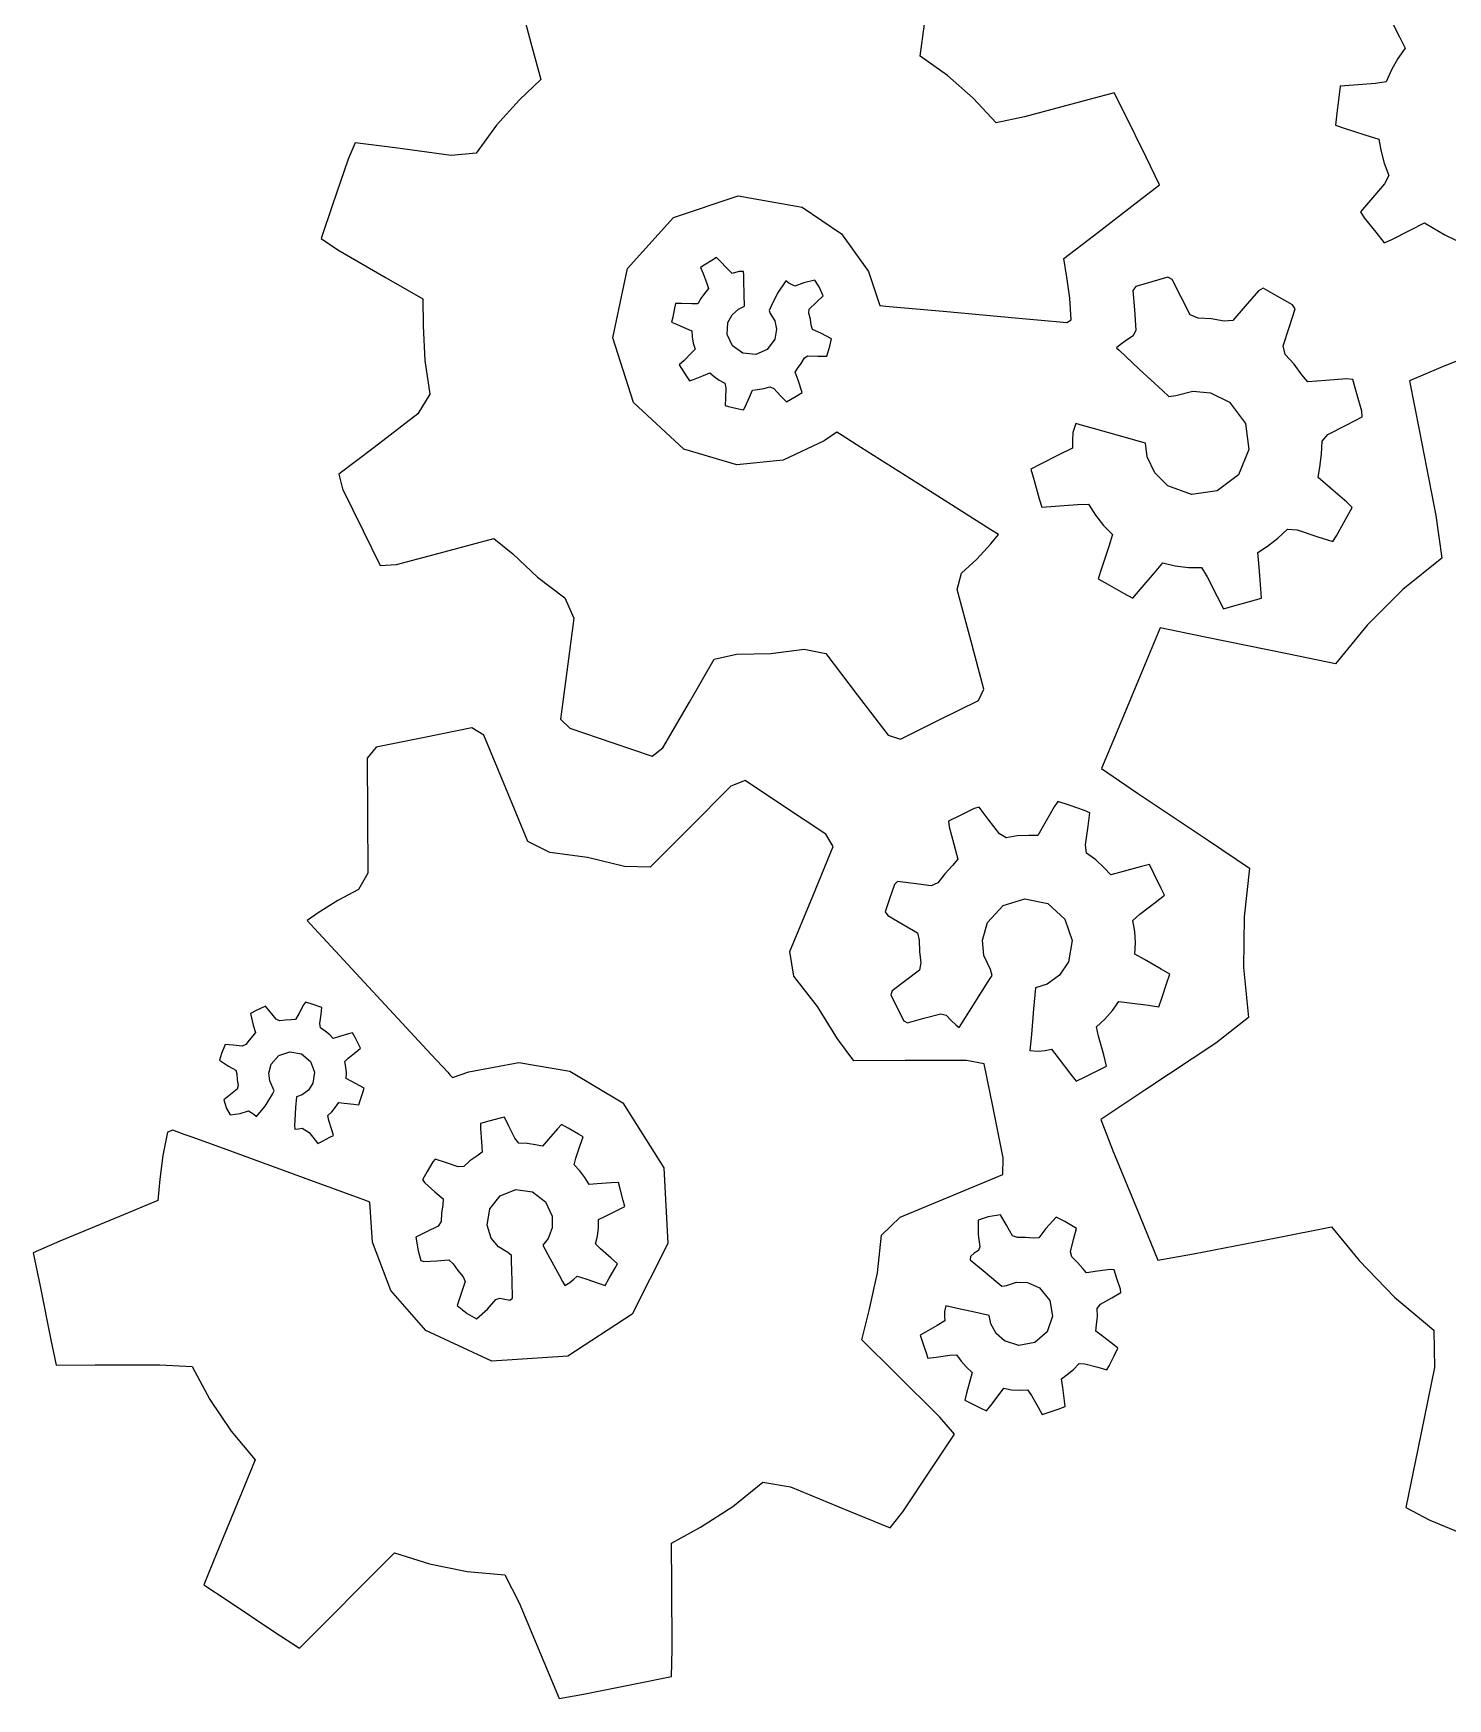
# Model space of a CAD drawing. Header units: metres. Extents: x -544 to 104, y 0 to 186.
# Drawn here: x -378.66 to -367.56, y 80.56 to 93.64 of the extents above; entities that cross this region are included whole.
import ezdxf

# ---------------------------------------------------------------- set-up
doc = ezdxf.new("R2010")
doc.units = ezdxf.units.M

msp = doc.modelspace()

# ---------------------------------------------------------------- linework, layer by layer
at = {"layer": 'COMPONENT1'}
for p, q in [((-374.872, 93.991), (-374.757, 93.56)), ((-368.02, 93.762), (-367.942, 93.608)), ((-371.702, 93.455), (-371.669, 93.706)), ((-367.942, 93.608), (-367.896, 93.519)), ((-374.757, 93.56), (-374.679, 93.272)), ((-367.896, 93.519), (-367.953, 93.438)), ((-371.487, 93.303), (-371.702, 93.455)), ((-368.004, 93.349), (-368.045, 93.255)), ((-367.953, 93.438), (-368.004, 93.349)), ((-374.679, 93.272), (-374.846, 93.113)), ((-371.287, 93.127), (-371.487, 93.303)), ((-368.406, 93.22), (-368.415, 93.155)), ((-368.299, 93.229), (-368.406, 93.22)), ((-368.128, 93.242), (-368.299, 93.229)), ((-368.045, 93.255), (-368.128, 93.242)), ((-374.846, 93.113), (-375.028, 92.914)), ((-371.107, 92.933), (-371.287, 93.127)), ((-370.445, 93.098), (-370.883, 92.98)), ((-370.181, 93.169), (-370.445, 93.098)), ((-370.1, 93.007), (-370.181, 93.169)), ((-368.415, 93.155), (-368.432, 93.009)), ((-370.883, 92.98), (-371.107, 92.933)), ((-369.93, 92.663), (-370.1, 93.007)), ((-368.432, 93.009), (-368.443, 92.915)), ((-375.028, 92.914), (-375.188, 92.694)), ((-368.443, 92.915), (-368.374, 92.891)), ((-368.374, 92.891), (-368.212, 92.839)), ((-368.212, 92.839), (-368.103, 92.803)), ((-376.136, 92.776), (-376.193, 92.646)), ((-375.823, 92.735), (-376.136, 92.776)), ((-375.384, 92.676), (-375.823, 92.735)), ((-375.188, 92.694), (-375.384, 92.676)), ((-368.103, 92.803), (-368.087, 92.717)), ((-368.087, 92.717), (-368.061, 92.617)), ((-376.193, 92.646), (-376.314, 92.288)), ((-369.824, 92.447), (-369.93, 92.663)), ((-368.061, 92.617), (-368.024, 92.52)), ((-369.984, 92.322), (-369.824, 92.447)), ((-368.059, 92.453), (-368.169, 92.325)), ((-368.024, 92.52), (-368.059, 92.453)), ((-376.314, 92.288), (-376.403, 92.025)), ((-373.638, 92.19), (-373.132, 92.36)), ((-373.132, 92.36), (-372.629, 92.27)), ((-370.343, 92.046), (-369.984, 92.322)), ((-368.169, 92.325), (-368.247, 92.233)), ((-374, 91.789), (-373.638, 92.19)), ((-372.629, 92.27), (-372.32, 92.061)), ((-368.247, 92.233), (-368.217, 92.188)), ((-368.217, 92.188), (-368.127, 92.075)), ((-376.403, 92.025), (-376.274, 91.936)), ((-372.32, 92.061), (-372.108, 91.766)), ((-370.576, 91.868), (-370.343, 92.046)), ((-368.127, 92.075), (-368.062, 91.991)), ((-368.006, 92.014), (-367.857, 92.091)), ((-367.857, 92.091), (-367.744, 92.148)), ((-367.744, 92.148), (-367.674, 92.105)), ((-367.674, 92.105), (-367.586, 92.053)), ((-367.586, 92.053), (-367.493, 92.01)), ((-376.274, 91.936), (-375.894, 91.717)), ((-368.062, 91.991), (-368.006, 92.014)), ((-374.116, 91.245), (-374, 91.789)), ((-373.398, 91.814), (-373.426, 91.796)), ((-373.426, 91.796), (-373.407, 91.749)), ((-373.338, 91.852), (-373.398, 91.814)), ((-373.301, 91.876), (-373.338, 91.852)), ((-373.274, 91.849), (-373.301, 91.876)), ((-373.217, 91.789), (-373.274, 91.849)), ((-373.179, 91.75), (-373.217, 91.789)), ((-373.123, 91.765), (-373.153, 91.757)), ((-373.088, 91.765), (-373.123, 91.765)), ((-373.087, 91.738), (-373.088, 91.765)), ((-372.108, 91.766), (-372.019, 91.498)), ((-370.551, 91.722), (-370.576, 91.868)), ((-375.894, 91.717), (-375.606, 91.551)), ((-373.407, 91.749), (-373.377, 91.671)), ((-373.377, 91.671), (-373.363, 91.631)), ((-373.153, 91.757), (-373.179, 91.75)), ((-373.086, 91.695), (-373.087, 91.738)), ((-373.084, 91.585), (-373.086, 91.695)), ((-372.757, 91.691), (-372.823, 91.595)), ((-372.733, 91.673), (-372.757, 91.691)), ((-372.686, 91.65), (-372.733, 91.673)), ((-372.615, 91.677), (-372.686, 91.65)), ((-372.53, 91.698), (-372.615, 91.677)), ((-372.496, 91.645), (-372.53, 91.698)), ((-372.465, 91.574), (-372.496, 91.645)), ((-370.529, 91.556), (-370.551, 91.722)), ((-370.011, 91.648), (-370.033, 91.617)), ((-369.884, 91.684), (-370.011, 91.648)), ((-369.758, 91.72), (-369.884, 91.684)), ((-369.724, 91.702), (-369.758, 91.72)), ((-369.654, 91.564), (-369.724, 91.702)), ((-369.01, 91.634), (-369.047, 91.615)), ((-368.901, 91.572), (-369.01, 91.634)), ((-375.606, 91.551), (-375.602, 91.338)), ((-373.622, 91.515), (-373.63, 91.478)), ((-373.577, 91.514), (-373.622, 91.515)), ((-373.494, 91.512), (-373.577, 91.514)), ((-373.447, 91.511), (-373.494, 91.512)), ((-373.424, 91.554), (-373.447, 91.511)), ((-373.395, 91.594), (-373.424, 91.554)), ((-373.363, 91.631), (-373.395, 91.594)), ((-373.082, 91.493), (-373.084, 91.585)), ((-372.823, 91.595), (-372.875, 91.488)), ((-372.573, 91.471), (-372.519, 91.523)), ((-372.519, 91.523), (-372.465, 91.574)), ((-370.517, 91.387), (-370.529, 91.556)), ((-370.033, 91.617), (-370.021, 91.465)), ((-369.583, 91.425), (-369.654, 91.564)), ((-369.047, 91.615), (-369.151, 91.494)), ((-368.781, 91.505), (-368.901, 91.572)), ((-368.759, 91.473), (-368.781, 91.505)), ((-373.645, 91.408), (-373.654, 91.369)), ((-373.63, 91.478), (-373.645, 91.408)), ((-373.211, 91.366), (-373.179, 91.426)), ((-373.179, 91.426), (-373.129, 91.471)), ((-373.129, 91.471), (-373.082, 91.493)), ((-372.875, 91.488), (-372.889, 91.46)), ((-372.889, 91.46), (-372.879, 91.435)), ((-372.879, 91.435), (-372.844, 91.378)), ((-372.844, 91.378), (-372.83, 91.313)), ((-372.576, 91.439), (-372.573, 91.471)), ((-372.564, 91.392), (-372.576, 91.439)), ((-372.558, 91.343), (-372.564, 91.392)), ((-372.019, 91.498), (-371.972, 91.494)), ((-371.972, 91.494), (-371.946, 91.491)), ((-371.946, 91.491), (-371.523, 91.453)), ((-371.523, 91.453), (-370.928, 91.399)), ((-370.928, 91.399), (-370.695, 91.378)), ((-370.695, 91.378), (-370.636, 91.373)), ((-370.636, 91.373), (-370.551, 91.365)), ((-370.551, 91.365), (-370.517, 91.387)), ((-370.021, 91.465), (-370.009, 91.306)), ((-369.521, 91.399), (-369.583, 91.425)), ((-369.419, 91.394), (-369.521, 91.399)), ((-369.318, 91.377), (-369.419, 91.394)), ((-369.248, 91.38), (-369.318, 91.377)), ((-369.151, 91.494), (-369.248, 91.38)), ((-368.803, 91.335), (-368.759, 91.473)), ((-375.602, 91.338), (-375.591, 91.068)), ((-373.952, 90.737), (-374.116, 91.245)), ((-373.654, 91.369), (-373.615, 91.352)), ((-373.615, 91.352), (-373.538, 91.319)), ((-373.538, 91.319), (-373.494, 91.3)), ((-373.494, 91.3), (-373.491, 91.252)), ((-373.491, 91.252), (-373.483, 91.203)), ((-373.217, 91.272), (-373.211, 91.366)), ((-373.176, 91.182), (-373.217, 91.272)), ((-372.83, 91.313), (-372.844, 91.234)), ((-372.547, 91.311), (-372.558, 91.343)), ((-372.481, 91.282), (-372.547, 91.311)), ((-372.398, 91.237), (-372.481, 91.282)), ((-370.031, 91.26), (-370.083, 91.227)), ((-370.009, 91.306), (-370.031, 91.26)), ((-368.854, 91.181), (-368.803, 91.335)), ((-373.496, 91.126), (-373.556, 91.068)), ((-373.469, 91.156), (-373.496, 91.126)), ((-373.483, 91.203), (-373.469, 91.156)), ((-373.095, 91.124), (-373.176, 91.182)), ((-372.993, 91.114), (-373.095, 91.124)), ((-372.903, 91.154), (-372.993, 91.114)), ((-372.844, 91.234), (-372.903, 91.154)), ((-372.436, 91.1), (-372.411, 91.179)), ((-372.411, 91.179), (-372.398, 91.237)), ((-370.134, 91.189), (-370.162, 91.166)), ((-370.162, 91.166), (-370.141, 91.147)), ((-370.141, 91.147), (-369.983, 91)), ((-370.083, 91.227), (-370.134, 91.189)), ((-368.838, 91.115), (-368.854, 91.181)), ((-368.768, 91.039), (-368.838, 91.115)), ((-367.089, 91.227), (-367.616, 91.011)), ((-375.591, 91.068), (-375.552, 90.803)), ((-373.556, 91.068), (-373.593, 91.032)), ((-373.593, 91.032), (-373.577, 91.005)), ((-373.577, 91.005), (-373.539, 90.946)), ((-372.685, 90.975), (-372.666, 91.005)), ((-372.666, 91.005), (-372.637, 91.044)), ((-372.637, 91.044), (-372.611, 91.087)), ((-372.611, 91.087), (-372.583, 91.103)), ((-372.583, 91.103), (-372.506, 91.101)), ((-372.506, 91.101), (-372.436, 91.1)), ((-369.983, 91), (-369.801, 90.831)), ((-368.707, 90.955), (-368.768, 91.039)), ((-367.616, 91.011), (-367.863, 90.907)), ((-373.539, 90.946), (-373.514, 90.907)), ((-373.514, 90.907), (-373.481, 90.919)), ((-373.481, 90.919), (-373.404, 90.949)), ((-373.404, 90.949), (-373.353, 90.969)), ((-373.353, 90.969), (-373.32, 90.942)), ((-373.32, 90.942), (-373.28, 90.913)), ((-373.28, 90.913), (-373.237, 90.888)), ((-373.237, 90.888), (-373.229, 90.852)), ((-373.229, 90.852), (-373.231, 90.771)), ((-372.98, 90.84), (-372.93, 90.847)), ((-372.93, 90.847), (-372.883, 90.86)), ((-372.883, 90.86), (-372.852, 90.846)), ((-372.661, 90.913), (-372.685, 90.975)), ((-372.628, 90.816), (-372.661, 90.913)), ((-368.659, 90.9), (-368.707, 90.955)), ((-368.52, 90.911), (-368.659, 90.9)), ((-368.356, 90.924), (-368.52, 90.911)), ((-368.307, 90.918), (-368.356, 90.924)), ((-368.275, 90.805), (-368.307, 90.918)), ((-367.863, 90.907), (-367.785, 90.51)), ((-375.552, 90.803), (-375.645, 90.648)), ((-373.557, 90.37), (-373.952, 90.737)), ((-373.231, 90.771), (-373.232, 90.713)), ((-373.076, 90.704), (-373.043, 90.779)), ((-373.043, 90.779), (-373.019, 90.835)), ((-373.019, 90.835), (-372.98, 90.84)), ((-372.852, 90.846), (-372.797, 90.788)), ((-372.797, 90.788), (-372.753, 90.742)), ((-372.753, 90.742), (-372.675, 90.786)), ((-372.675, 90.786), (-372.628, 90.816)), ((-369.801, 90.831), (-369.752, 90.785)), ((-369.752, 90.785), (-369.696, 90.791)), ((-369.696, 90.791), (-369.562, 90.826)), ((-369.562, 90.826), (-369.423, 90.814)), ((-369.423, 90.814), (-369.274, 90.739)), ((-369.274, 90.739), (-369.149, 90.572)), ((-368.237, 90.669), (-368.275, 90.805)), ((-375.645, 90.648), (-375.989, 90.384)), ((-373.232, 90.713), (-373.207, 90.705)), ((-373.207, 90.705), (-373.139, 90.69)), ((-373.139, 90.69), (-373.089, 90.679)), ((-373.089, 90.679), (-373.076, 90.704)), ((-368.353, 90.563), (-368.234, 90.624)), ((-368.234, 90.624), (-368.237, 90.669)), ((-372.356, 90.504), (-372.455, 90.436)), ((-372.314, 90.478), (-372.356, 90.504)), ((-372.168, 90.385), (-372.314, 90.478)), ((-370.504, 90.502), (-370.507, 90.438)), ((-370.482, 90.573), (-370.504, 90.502)), ((-370.428, 90.558), (-370.482, 90.573)), ((-370.341, 90.533), (-370.428, 90.558)), ((-370.12, 90.471), (-370.341, 90.533)), ((-369.962, 90.427), (-370.12, 90.471)), ((-369.149, 90.572), (-369.123, 90.368)), ((-368.548, 90.435), (-368.502, 90.487)), ((-368.502, 90.487), (-368.353, 90.563)), ((-367.785, 90.51), (-367.656, 89.85)), ((-375.989, 90.384), (-376.265, 90.174)), ((-373.141, 90.249), (-373.557, 90.37)), ((-372.455, 90.436), (-372.779, 90.284)), ((-371.622, 90.039), (-372.168, 90.385)), ((-370.608, 90.329), (-370.764, 90.25)), ((-370.508, 90.38), (-370.608, 90.329)), ((-370.507, 90.438), (-370.508, 90.38)), ((-369.935, 90.419), (-369.962, 90.427)), ((-369.92, 90.312), (-369.935, 90.419)), ((-369.123, 90.368), (-369.205, 90.17)), ((-368.567, 90.229), (-368.552, 90.332)), ((-368.552, 90.332), (-368.548, 90.435)), ((-372.779, 90.284), (-373.141, 90.249)), ((-370.764, 90.25), (-370.833, 90.214)), ((-370.833, 90.214), (-370.808, 90.125)), ((-369.861, 90.185), (-369.92, 90.312)), ((-368.58, 90.148), (-368.567, 90.229)), ((-376.265, 90.174), (-376.237, 90.059)), ((-370.808, 90.125), (-370.768, 89.982)), ((-369.758, 90.084), (-369.861, 90.185)), ((-369.574, 90.015), (-369.758, 90.084)), ((-369.205, 90.17), (-369.371, 90.044)), ((-368.483, 90.065), (-368.58, 90.148)), ((-368.354, 89.955), (-368.483, 90.065)), ((-376.237, 90.059), (-376.074, 89.729)), ((-371.149, 89.739), (-371.622, 90.039)), ((-370.768, 89.982), (-370.748, 89.915)), ((-370.644, 89.924), (-370.469, 89.937)), ((-370.469, 89.937), (-370.381, 89.94)), ((-370.381, 89.94), (-370.327, 89.854)), ((-369.371, 90.044), (-369.574, 90.015)), ((-368.311, 89.913), (-368.354, 89.955)), ((-370.748, 89.915), (-370.644, 89.924)), ((-370.327, 89.854), (-370.263, 89.773)), ((-368.435, 89.692), (-368.364, 89.819)), ((-368.364, 89.819), (-368.311, 89.913)), ((-367.656, 89.85), (-367.608, 89.515)), ((-376.074, 89.729), (-375.94, 89.457)), ((-371.087, 89.7), (-371.149, 89.739)), ((-371.147, 89.628), (-371.087, 89.7)), ((-370.263, 89.773), (-370.192, 89.7)), ((-370.192, 89.7), (-370.222, 89.608)), ((-368.977, 89.61), (-368.895, 89.672)), ((-368.895, 89.672), (-368.819, 89.744)), ((-368.819, 89.744), (-368.743, 89.737)), ((-368.743, 89.737), (-368.581, 89.684)), ((-368.581, 89.684), (-368.465, 89.647)), ((-368.465, 89.647), (-368.435, 89.692)), ((-375.812, 89.465), (-375.398, 89.576)), ((-375.398, 89.576), (-375.049, 89.67)), ((-375.049, 89.67), (-374.9, 89.55)), ((-374.9, 89.55), (-374.706, 89.366)), ((-371.259, 89.508), (-371.147, 89.628)), ((-370.222, 89.608), (-370.277, 89.442)), ((-369.052, 89.561), (-368.977, 89.61)), ((-369.043, 89.446), (-369.052, 89.561)), ((-375.94, 89.457), (-375.812, 89.465)), ((-371.378, 89.397), (-371.259, 89.508)), ((-370.277, 89.442), (-370.306, 89.353)), ((-369.863, 89.401), (-369.798, 89.478)), ((-369.798, 89.478), (-369.701, 89.456)), ((-369.701, 89.456), (-369.598, 89.443)), ((-369.598, 89.443), (-369.495, 89.441)), ((-369.495, 89.441), (-369.451, 89.369)), ((-369.029, 89.275), (-369.043, 89.446)), ((-367.608, 89.515), (-367.914, 89.269)), ((-374.706, 89.366), (-374.491, 89.203)), ((-371.412, 89.269), (-371.378, 89.397)), ((-370.306, 89.353), (-370.236, 89.314)), ((-370.236, 89.314), (-370.106, 89.241)), ((-369.976, 89.269), (-369.863, 89.401)), ((-369.451, 89.369), (-369.372, 89.214)), ((-374.491, 89.203), (-374.42, 89.044)), ((-371.305, 88.871), (-371.412, 89.269)), ((-370.106, 89.241), (-370.034, 89.201)), ((-370.034, 89.201), (-369.976, 89.269)), ((-369.372, 89.214), (-369.323, 89.118)), ((-369.259, 89.135), (-369.117, 89.175)), ((-369.117, 89.175), (-369.025, 89.201)), ((-369.025, 89.201), (-369.029, 89.275)), ((-367.914, 89.269), (-368.195, 88.99)), ((-374.42, 89.044), (-374.475, 88.625)), ((-369.323, 89.118), (-369.259, 89.135)), ((-369.818, 88.968), (-369.936, 88.686)), ((-369.466, 88.896), (-369.818, 88.968)), ((-368.808, 88.762), (-369.466, 88.896)), ((-368.195, 88.99), (-368.442, 88.687)), ((-373.319, 88.722), (-373.143, 88.762)), ((-373.143, 88.762), (-372.875, 88.768)), ((-372.875, 88.768), (-372.612, 88.801)), ((-372.612, 88.801), (-372.443, 88.766)), ((-372.443, 88.766), (-372.197, 88.443)), ((-371.202, 88.488), (-371.305, 88.871)), ((-368.442, 88.687), (-368.808, 88.762)), ((-374.475, 88.625), (-374.525, 88.253)), ((-373.514, 88.385), (-373.319, 88.722)), ((-369.936, 88.686), (-370.157, 88.158)), ((-373.721, 88.026), (-373.514, 88.385)), ((-372.197, 88.443), (-371.953, 88.125)), ((-371.553, 88.246), (-371.244, 88.398)), ((-371.244, 88.398), (-371.202, 88.488)), ((-374.525, 88.253), (-374.452, 88.181)), ((-371.858, 88.096), (-371.553, 88.246)), ((-375.594, 88.108), (-375.971, 88.032)), ((-375.222, 88.183), (-375.594, 88.108)), ((-375.127, 88.125), (-375.222, 88.183)), ((-374.955, 87.711), (-375.127, 88.125)), ((-374.452, 88.181), (-374.115, 88.067)), ((-371.953, 88.125), (-371.858, 88.096)), ((-370.157, 88.158), (-370.28, 87.864)), ((-375.971, 88.032), (-376.042, 87.947)), ((-374.115, 88.067), (-373.807, 87.962)), ((-373.807, 87.962), (-373.721, 88.026)), ((-376.042, 87.947), (-376.04, 87.504)), ((-370.28, 87.864), (-369.996, 87.672)), ((-374.781, 87.292), (-374.955, 87.711)), ((-373.189, 87.727), (-373.515, 87.397)), ((-373.077, 87.771), (-373.189, 87.727)), ((-372.774, 87.57), (-373.077, 87.771)), ((-370.622, 87.606), (-370.651, 87.563)), ((-370.534, 87.576), (-370.622, 87.606)), ((-369.996, 87.672), (-369.44, 87.299)), ((-376.04, 87.504), (-376.038, 87.044)), ((-372.443, 87.35), (-372.774, 87.57)), ((-371.388, 87.496), (-371.479, 87.451)), ((-371.479, 87.451), (-371.476, 87.408)), ((-371.278, 87.55), (-371.388, 87.496)), ((-371.24, 87.56), (-371.278, 87.55)), ((-371.169, 87.468), (-371.24, 87.56)), ((-371.081, 87.353), (-371.169, 87.468)), ((-370.651, 87.563), (-370.724, 87.436)), ((-370.414, 87.536), (-370.534, 87.576)), ((-370.371, 87.517), (-370.414, 87.536)), ((-370.385, 87.413), (-370.371, 87.517)), ((-373.515, 87.397), (-373.822, 87.089)), ((-372.385, 87.252), (-372.443, 87.35)), ((-371.476, 87.408), (-371.439, 87.27)), ((-371.029, 87.321), (-371.081, 87.353)), ((-370.941, 87.335), (-371.029, 87.321)), ((-370.851, 87.338), (-370.941, 87.335)), ((-370.78, 87.34), (-370.851, 87.338)), ((-370.724, 87.436), (-370.78, 87.34)), ((-370.404, 87.266), (-370.385, 87.413)), ((-374.608, 87.206), (-374.781, 87.292)), ((-374.314, 87.167), (-374.608, 87.206)), ((-372.545, 86.863), (-372.385, 87.252)), ((-371.439, 87.27), (-371.408, 87.153)), ((-370.398, 87.201), (-370.404, 87.266)), ((-370.325, 87.147), (-370.398, 87.201)), ((-369.44, 87.299), (-369.117, 87.082)), ((-374.024, 87.096), (-374.314, 87.167)), ((-373.822, 87.089), (-374.024, 87.096)), ((-371.448, 87.104), (-371.509, 87.039)), ((-371.408, 87.153), (-371.448, 87.104)), ((-370.258, 87.086), (-370.325, 87.147)), ((-370.205, 87.031), (-370.258, 87.086)), ((-370.109, 87.057), (-370.205, 87.031)), ((-369.965, 87.095), (-370.109, 87.057)), ((-369.903, 87.111), (-369.965, 87.095)), ((-369.866, 87.036), (-369.903, 87.111)), ((-369.117, 87.082), (-369.16, 86.701)), ((-376.038, 87.044), (-376.112, 86.915)), ((-371.904, 86.954), (-371.943, 86.842)), ((-371.88, 86.978), (-371.904, 86.954)), ((-371.756, 86.962), (-371.88, 86.978)), ((-371.616, 86.943), (-371.756, 86.962)), ((-371.563, 86.967), (-371.616, 86.943)), ((-371.509, 87.039), (-371.563, 86.967)), ((-369.81, 86.922), (-369.866, 87.036)), ((-376.272, 86.829), (-376.427, 86.732)), ((-376.112, 86.915), (-376.272, 86.829)), ((-372.725, 86.427), (-372.545, 86.863)), ((-371.943, 86.842), (-371.977, 86.739)), ((-371.051, 86.788), (-370.882, 86.842)), ((-370.882, 86.842), (-370.7, 86.804)), ((-370.7, 86.804), (-370.566, 86.683)), ((-369.978, 86.721), (-369.859, 86.813)), ((-369.859, 86.813), (-369.785, 86.87)), ((-369.785, 86.87), (-369.81, 86.922)), ((-376.427, 86.732), (-376.513, 86.671)), ((-376.513, 86.671), (-376.457, 86.61)), ((-371.977, 86.739), (-371.956, 86.71)), ((-371.956, 86.71), (-371.836, 86.641)), ((-371.173, 86.655), (-371.051, 86.788)), ((-370.566, 86.683), (-370.509, 86.514)), ((-370.033, 86.672), (-369.978, 86.721)), ((-370.018, 86.584), (-370.033, 86.672)), ((-369.16, 86.701), (-369.165, 86.303)), ((-376.457, 86.61), (-376.032, 86.151)), ((-371.836, 86.641), (-371.723, 86.576)), ((-371.723, 86.576), (-371.71, 86.517)), ((-371.214, 86.517), (-371.173, 86.655)), ((-370.013, 86.495), (-370.018, 86.584)), ((-372.693, 86.234), (-372.725, 86.427)), ((-371.71, 86.517), (-371.708, 86.428)), ((-371.708, 86.428), (-371.697, 86.34)), ((-371.202, 86.396), (-371.214, 86.517)), ((-370.509, 86.514), (-370.539, 86.346)), ((-370.017, 86.408), (-370.013, 86.495)), ((-369.941, 86.365), (-370.017, 86.408)), ((-371.709, 86.283), (-371.816, 86.201)), ((-371.697, 86.34), (-371.709, 86.283)), ((-371.151, 86.288), (-371.202, 86.396)), ((-371.137, 86.241), (-371.151, 86.288)), ((-370.539, 86.346), (-370.609, 86.243)), ((-369.81, 86.289), (-369.941, 86.365)), ((-369.743, 86.251), (-369.81, 86.289)), ((-369.165, 86.303), (-369.127, 85.909)), ((-376.032, 86.151), (-375.541, 85.621)), ((-372.508, 85.996), (-372.693, 86.234)), ((-371.816, 86.201), (-371.923, 86.119)), ((-371.284, 86.01), (-371.168, 86.192)), ((-371.168, 86.192), (-371.137, 86.241)), ((-370.797, 86.142), (-370.812, 85.977)), ((-370.707, 86.172), (-370.797, 86.142)), ((-370.609, 86.243), (-370.707, 86.172)), ((-369.807, 86.061), (-369.766, 86.183)), ((-369.766, 86.183), (-369.743, 86.251)), ((-376.527, 86.031), (-376.542, 86.009)), ((-376.483, 86.017), (-376.527, 86.031)), ((-376.399, 85.989), (-376.483, 86.017)), ((-371.923, 86.119), (-371.932, 86.088)), ((-371.932, 86.088), (-371.882, 85.986)), ((-370.194, 85.965), (-370.143, 86.037)), ((-370.143, 86.037), (-370.06, 86.026)), ((-370.06, 86.026), (-369.91, 86.006)), ((-369.83, 85.995), (-369.807, 86.061)), ((-376.914, 85.966), (-376.959, 85.942)), ((-376.959, 85.942), (-376.937, 85.851)), ((-376.84, 86), (-376.914, 85.966)), ((-376.803, 85.955), (-376.84, 86)), ((-376.757, 85.898), (-376.803, 85.955)), ((-376.73, 85.883), (-376.757, 85.898)), ((-376.686, 85.89), (-376.73, 85.883)), ((-376.64, 85.893), (-376.686, 85.89)), ((-376.604, 85.895), (-376.64, 85.893)), ((-376.577, 85.944), (-376.604, 85.895)), ((-376.542, 86.009), (-376.577, 85.944)), ((-376.413, 85.862), (-376.405, 85.936)), ((-376.405, 85.936), (-376.399, 85.989)), ((-372.351, 85.743), (-372.508, 85.996)), ((-371.882, 85.986), (-371.831, 85.883)), ((-371.831, 85.883), (-371.801, 85.869)), ((-371.801, 85.869), (-371.674, 85.904)), ((-371.674, 85.904), (-371.541, 85.939)), ((-371.541, 85.939), (-371.498, 85.928)), ((-371.498, 85.928), (-371.461, 85.888)), ((-371.461, 85.888), (-371.421, 85.851)), ((-371.397, 85.831), (-371.284, 86.01)), ((-370.812, 85.977), (-370.83, 85.778)), ((-370.318, 85.838), (-370.253, 85.898)), ((-370.253, 85.898), (-370.194, 85.965)), ((-369.91, 86.006), (-369.83, 85.995)), ((-369.127, 85.909), (-369.383, 85.708)), ((-376.939, 85.767), (-376.969, 85.733)), ((-376.92, 85.793), (-376.939, 85.767)), ((-376.937, 85.851), (-376.92, 85.793)), ((-376.409, 85.829), (-376.413, 85.862)), ((-376.372, 85.803), (-376.409, 85.829)), ((-376.337, 85.773), (-376.372, 85.803)), ((-376.31, 85.745), (-376.337, 85.773)), ((-376.261, 85.76), (-376.31, 85.745)), ((-376.189, 85.781), (-376.261, 85.76)), ((-376.157, 85.79), (-376.189, 85.781)), ((-376.138, 85.752), (-376.157, 85.79)), ((-376.108, 85.695), (-376.138, 85.752)), ((-371.421, 85.851), (-371.397, 85.831)), ((-370.83, 85.778), (-370.837, 85.7)), ((-370.302, 85.764), (-370.318, 85.838)), ((-370.262, 85.617), (-370.302, 85.764)), ((-377.187, 85.628), (-377.203, 85.576)), ((-377.157, 85.698), (-377.187, 85.628)), ((-377.094, 85.692), (-377.157, 85.698)), ((-377.023, 85.684), (-377.094, 85.692)), ((-376.996, 85.697), (-377.023, 85.684)), ((-376.969, 85.733), (-376.996, 85.697)), ((-376.735, 85.612), (-376.65, 85.642)), ((-376.65, 85.642), (-376.557, 85.624)), ((-376.557, 85.624), (-376.488, 85.565)), ((-376.191, 85.591), (-376.132, 85.639)), ((-376.132, 85.639), (-376.095, 85.669)), ((-376.095, 85.669), (-376.108, 85.695)), ((-375.541, 85.621), (-375.41, 85.48)), ((-372.224, 85.571), (-372.351, 85.743)), ((-370.837, 85.7), (-370.841, 85.652)), ((-370.841, 85.652), (-370.777, 85.645)), ((-370.777, 85.645), (-370.722, 85.652)), ((-370.722, 85.652), (-370.673, 85.661)), ((-370.673, 85.661), (-370.613, 85.583)), ((-369.383, 85.708), (-369.939, 85.34)), ((-377.203, 85.576), (-377.131, 85.528)), ((-377.131, 85.528), (-377.073, 85.496)), ((-377.073, 85.496), (-377.065, 85.467)), ((-376.814, 85.473), (-376.795, 85.543)), ((-376.795, 85.543), (-376.735, 85.612)), ((-376.488, 85.565), (-376.457, 85.48)), ((-376.218, 85.566), (-376.191, 85.591)), ((-376.209, 85.521), (-376.218, 85.566)), ((-376.206, 85.476), (-376.209, 85.521)), ((-375.246, 85.484), (-374.852, 85.556)), ((-374.852, 85.556), (-374.451, 85.49)), ((-374.451, 85.49), (-374.037, 85.241)), ((-371.82, 85.573), (-372.224, 85.571)), ((-371.34, 85.574), (-371.82, 85.573)), ((-371.2, 85.546), (-371.34, 85.574)), ((-371.133, 85.214), (-371.2, 85.546)), ((-370.613, 85.583), (-370.521, 85.463)), ((-370.408, 85.445), (-370.293, 85.502)), ((-370.293, 85.502), (-370.239, 85.529)), ((-370.239, 85.529), (-370.262, 85.617)), ((-377.065, 85.467), (-377.063, 85.422)), ((-377.063, 85.422), (-377.056, 85.377)), ((-377.056, 85.377), (-377.062, 85.349)), ((-376.807, 85.412), (-376.814, 85.473)), ((-376.772, 85.334), (-376.807, 85.412)), ((-376.47, 85.395), (-376.504, 85.341)), ((-376.457, 85.48), (-376.47, 85.395)), ((-376.207, 85.432), (-376.206, 85.476)), ((-376.168, 85.411), (-376.207, 85.432)), ((-376.101, 85.375), (-376.168, 85.411)), ((-376.066, 85.356), (-376.101, 85.375)), ((-375.41, 85.48), (-375.393, 85.461)), ((-375.393, 85.461), (-375.372, 85.439)), ((-375.372, 85.439), (-375.246, 85.484)), ((-370.521, 85.463), (-370.479, 85.41)), ((-370.479, 85.41), (-370.408, 85.445)), ((-377.115, 85.306), (-377.168, 85.263)), ((-377.168, 85.263), (-377.146, 85.196)), ((-377.062, 85.349), (-377.115, 85.306)), ((-376.843, 85.215), (-376.787, 85.309)), ((-376.787, 85.309), (-376.772, 85.334)), ((-376.598, 85.288), (-376.604, 85.204)), ((-376.553, 85.304), (-376.598, 85.288)), ((-376.504, 85.341), (-376.553, 85.304)), ((-376.291, 85.206), (-376.266, 85.243)), ((-376.266, 85.243), (-376.224, 85.238)), ((-376.224, 85.238), (-376.148, 85.23)), ((-376.148, 85.23), (-376.107, 85.226)), ((-376.107, 85.226), (-376.097, 85.259)), ((-376.097, 85.259), (-376.077, 85.321)), ((-376.077, 85.321), (-376.066, 85.356)), ((-374.037, 85.241), (-373.714, 84.731)), ((-369.939, 85.34), (-370.286, 85.11)), ((-377.146, 85.196), (-377.119, 85.145)), ((-377.119, 85.145), (-377.039, 85.157)), ((-377.039, 85.157), (-376.973, 85.177)), ((-376.973, 85.177), (-376.931, 85.152)), ((-376.931, 85.152), (-376.911, 85.133)), ((-376.911, 85.133), (-376.843, 85.215)), ((-376.611, 85.104), (-376.613, 85.064)), ((-376.604, 85.204), (-376.611, 85.104)), ((-376.352, 85.14), (-376.32, 85.171)), ((-376.343, 85.103), (-376.352, 85.14)), ((-376.321, 85.029), (-376.343, 85.103)), ((-376.32, 85.171), (-376.291, 85.206)), ((-375.088, 85.096), (-375.153, 85.078)), ((-375, 85.12), (-375.088, 85.096)), ((-374.966, 85.127), (-375, 85.12)), ((-374.931, 85.058), (-374.966, 85.127)), ((-371.052, 84.81), (-371.133, 85.214)), ((-370.286, 85.11), (-370.193, 84.872)), ((-377.611, 85.011), (-377.647, 84.826)), ((-377.568, 85.025), (-377.611, 85.011)), ((-377.478, 84.993), (-377.568, 85.025)), ((-377.416, 84.97), (-377.478, 84.993)), ((-377.171, 84.881), (-377.416, 84.97)), ((-376.613, 85.064), (-376.611, 85.034)), ((-376.611, 85.034), (-376.582, 85.037)), ((-376.582, 85.037), (-376.554, 85.041)), ((-376.554, 85.041), (-376.499, 85.008)), ((-376.499, 85.008), (-376.451, 84.948)), ((-376.393, 84.94), (-376.335, 84.97)), ((-376.335, 84.97), (-376.308, 84.985)), ((-376.308, 84.985), (-376.321, 85.029)), ((-375.153, 85.078), (-375.154, 85.04)), ((-375.154, 85.04), (-375.146, 84.934)), ((-374.884, 84.962), (-374.931, 85.058)), ((-374.549, 85.036), (-374.62, 84.955)), ((-374.517, 85.071), (-374.549, 85.036)), ((-374.465, 85.041), (-374.517, 85.071)), ((-374.384, 84.995), (-374.465, 85.041)), ((-374.348, 84.973), (-374.384, 84.995)), ((-374.37, 84.909), (-374.348, 84.973)), ((-376.543, 84.652), (-377.171, 84.881)), ((-376.451, 84.948), (-376.429, 84.921)), ((-376.429, 84.921), (-376.393, 84.94)), ((-375.141, 84.853), (-375.183, 84.823)), ((-375.146, 84.934), (-375.141, 84.853)), ((-374.853, 84.924), (-374.884, 84.962)), ((-374.787, 84.922), (-374.853, 84.924)), ((-374.722, 84.912), (-374.787, 84.922)), ((-374.668, 84.9), (-374.722, 84.912)), ((-374.62, 84.955), (-374.668, 84.9)), ((-374.405, 84.805), (-374.37, 84.909)), ((-370.193, 84.872), (-369.977, 84.346)), ((-377.647, 84.826), (-377.67, 84.64)), ((-375.528, 84.778), (-375.572, 84.701)), ((-375.508, 84.799), (-375.528, 84.778)), ((-375.428, 84.772), (-375.508, 84.799)), ((-375.328, 84.739), (-375.428, 84.772)), ((-375.284, 84.741), (-375.328, 84.739)), ((-375.236, 84.785), (-375.284, 84.741)), ((-375.183, 84.823), (-375.236, 84.785)), ((-374.418, 84.753), (-374.405, 84.805)), ((-374.373, 84.706), (-374.418, 84.753)), ((-374.334, 84.654), (-374.373, 84.706)), ((-373.714, 84.731), (-373.682, 84.136)), ((-371.054, 84.679), (-371.052, 84.81)), ((-377.67, 84.64), (-377.685, 84.474)), ((-376.097, 84.49), (-376.543, 84.652)), ((-375.572, 84.701), (-375.609, 84.637)), ((-375.609, 84.637), (-375.59, 84.612)), ((-375.59, 84.612), (-375.511, 84.543)), ((-374.301, 84.6), (-374.334, 84.654)), ((-374.237, 84.604), (-374.301, 84.6)), ((-374.127, 84.612), (-374.237, 84.604)), ((-374.071, 84.616), (-374.127, 84.612)), ((-374.058, 84.565), (-374.071, 84.616)), ((-371.412, 84.53), (-371.054, 84.679)), ((-377.685, 84.474), (-377.987, 84.349)), ((-376.07, 84.48), (-376.097, 84.49)), ((-376.021, 84.462), (-376.07, 84.48)), ((-376.001, 84.147), (-376.021, 84.462)), ((-375.511, 84.543), (-375.445, 84.486)), ((-375.445, 84.486), (-375.449, 84.439)), ((-375.081, 84.409), (-375, 84.511)), ((-375, 84.511), (-374.875, 84.561)), ((-374.875, 84.561), (-374.745, 84.543)), ((-374.745, 84.543), (-374.642, 84.464)), ((-374.642, 84.464), (-374.591, 84.35)), ((-374.033, 84.475), (-374.058, 84.565)), ((-374.02, 84.426), (-374.033, 84.475)), ((-371.86, 84.343), (-371.412, 84.53)), ((-377.987, 84.349), (-378.454, 84.154)), ((-375.46, 84.375), (-375.463, 84.31)), ((-375.449, 84.439), (-375.46, 84.375)), ((-375.101, 84.279), (-375.081, 84.409)), ((-374.591, 84.35), (-374.592, 84.259)), ((-374.228, 84.26), (-374.227, 84.324)), ((-374.227, 84.324), (-374.171, 84.351)), ((-374.171, 84.351), (-374.073, 84.4)), ((-374.073, 84.4), (-374.02, 84.426)), ((-372.005, 84.203), (-371.86, 84.343)), ((-371.17, 84.346), (-371.247, 84.32)), ((-371.247, 84.32), (-371.247, 84.207)), ((-371.073, 84.362), (-371.17, 84.346)), ((-371.026, 84.28), (-371.073, 84.362)), ((-370.635, 84.343), (-370.716, 84.253)), ((-370.566, 84.31), (-370.635, 84.343)), ((-369.977, 84.346), (-369.838, 84.006)), ((-375.578, 84.228), (-375.66, 84.187)), ((-375.66, 84.187), (-375.642, 84.079)), ((-375.486, 84.273), (-375.578, 84.228)), ((-375.463, 84.31), (-375.486, 84.273)), ((-375.069, 84.179), (-375.101, 84.279)), ((-374.592, 84.259), (-374.623, 84.176)), ((-374.251, 84.133), (-374.236, 84.195)), ((-374.236, 84.195), (-374.228, 84.26)), ((-372.038, 83.905), (-372.005, 84.203)), ((-371.247, 84.207), (-371.235, 84.111)), ((-370.978, 84.197), (-371.026, 84.28)), ((-370.94, 84.184), (-370.978, 84.197)), ((-370.877, 84.183), (-370.94, 84.184)), ((-370.814, 84.177), (-370.877, 84.183)), ((-370.772, 84.181), (-370.814, 84.177)), ((-370.716, 84.253), (-370.772, 84.181)), ((-370.476, 84.254), (-370.566, 84.31)), ((-370.499, 84.168), (-370.476, 84.254)), ((-369.558, 84.055), (-368.908, 84.182)), ((-368.908, 84.182), (-368.474, 84.267)), ((-368.474, 84.267), (-368.256, 84.004)), ((-378.454, 84.154), (-378.663, 84.064)), ((-378.663, 84.064), (-378.61, 83.801)), ((-375.856, 83.768), (-376.001, 84.147)), ((-375.642, 84.079), (-375.621, 84.003)), ((-375.013, 84.111), (-375.069, 84.179)), ((-374.938, 84.066), (-375.013, 84.111)), ((-374.911, 84.043), (-374.938, 84.066)), ((-374.623, 84.176), (-374.665, 84.122)), ((-374.665, 84.122), (-374.606, 84.016)), ((-374.211, 84.094), (-374.251, 84.133)), ((-374.128, 84.022), (-374.211, 84.094)), ((-373.682, 84.136), (-373.963, 83.581)), ((-371.278, 84.06), (-371.307, 84.035)), ((-371.246, 84.082), (-371.278, 84.06)), ((-371.235, 84.111), (-371.246, 84.082)), ((-370.524, 84.072), (-370.499, 84.168)), ((-370.512, 84.032), (-370.524, 84.072)), ((-369.838, 84.006), (-369.558, 84.055)), ((-375.621, 84.003), (-375.597, 83.994)), ((-375.597, 83.994), (-375.496, 84.001)), ((-375.496, 84.001), (-375.401, 84.008)), ((-375.401, 84.008), (-375.369, 83.977)), ((-375.369, 83.977), (-375.332, 83.924)), ((-375.332, 83.924), (-375.29, 83.876)), ((-374.909, 84.001), (-374.911, 84.043)), ((-374.905, 83.844), (-374.909, 84.001)), ((-374.606, 84.016), (-374.536, 83.888)), ((-374.146, 83.858), (-374.099, 83.94)), ((-374.078, 83.978), (-374.128, 84.022)), ((-374.099, 83.94), (-374.078, 83.978)), ((-371.307, 84.035), (-371.311, 84.009)), ((-371.311, 84.009), (-371.209, 83.924)), ((-371.209, 83.924), (-371.092, 83.827)), ((-370.467, 83.987), (-370.512, 84.032)), ((-370.427, 83.939), (-370.467, 83.987)), ((-370.396, 83.906), (-370.427, 83.939)), ((-370.211, 83.931), (-370.312, 83.918)), ((-370.181, 83.929), (-370.211, 83.931)), ((-370.158, 83.861), (-370.181, 83.929)), ((-368.256, 84.004), (-367.98, 83.716)), ((-378.61, 83.801), (-378.525, 83.38)), ((-375.274, 83.837), (-375.305, 83.743)), ((-375.29, 83.876), (-375.274, 83.837)), ((-374.901, 83.708), (-374.905, 83.844)), ((-374.536, 83.888), (-374.509, 83.838)), ((-374.509, 83.838), (-374.492, 83.808)), ((-374.492, 83.808), (-374.451, 83.829)), ((-374.451, 83.829), (-374.42, 83.856)), ((-374.42, 83.856), (-374.394, 83.881)), ((-374.394, 83.881), (-374.326, 83.858)), ((-374.326, 83.858), (-374.222, 83.823)), ((-374.222, 83.823), (-374.175, 83.808)), ((-374.175, 83.808), (-374.146, 83.858)), ((-372.104, 83.611), (-372.038, 83.905)), ((-371.092, 83.827), (-371.061, 83.801)), ((-371.061, 83.801), (-371.026, 83.806)), ((-371.026, 83.806), (-370.946, 83.832)), ((-370.946, 83.832), (-370.86, 83.829)), ((-370.86, 83.829), (-370.767, 83.788)), ((-370.312, 83.918), (-370.396, 83.906)), ((-370.13, 83.779), (-370.158, 83.861)), ((-375.583, 83.453), (-375.856, 83.768)), ((-375.305, 83.743), (-375.337, 83.651)), ((-375.098, 83.621), (-375.032, 83.697)), ((-375.032, 83.697), (-375.002, 83.707)), ((-375.002, 83.707), (-374.963, 83.699)), ((-374.963, 83.699), (-374.924, 83.692)), ((-374.924, 83.692), (-374.901, 83.708)), ((-370.767, 83.788), (-370.685, 83.69)), ((-370.685, 83.69), (-370.663, 83.566)), ((-370.313, 83.626), (-370.287, 83.659)), ((-370.287, 83.659), (-370.198, 83.71)), ((-370.198, 83.71), (-370.127, 83.751)), ((-370.127, 83.751), (-370.13, 83.779)), ((-367.98, 83.716), (-367.672, 83.456)), ((-375.337, 83.651), (-375.258, 83.587)), ((-375.258, 83.587), (-375.185, 83.545)), ((-375.185, 83.545), (-375.098, 83.621)), ((-373.963, 83.581), (-374.469, 83.251)), ((-372.16, 83.379), (-372.104, 83.611)), ((-371.51, 83.529), (-371.569, 83.494)), ((-371.5, 83.647), (-371.511, 83.603)), ((-371.511, 83.603), (-371.511, 83.563)), ((-371.511, 83.563), (-371.51, 83.529)), ((-371.467, 83.639), (-371.5, 83.647)), ((-371.413, 83.627), (-371.467, 83.639)), ((-371.275, 83.597), (-371.413, 83.627)), ((-371.161, 83.571), (-371.275, 83.597)), ((-371.148, 83.506), (-371.161, 83.571)), ((-370.663, 83.566), (-370.706, 83.442)), ((-370.318, 83.499), (-370.312, 83.563)), ((-370.312, 83.563), (-370.313, 83.626)), ((-375.064, 83.212), (-375.583, 83.453)), ((-371.662, 83.44), (-371.703, 83.416)), ((-371.703, 83.416), (-371.685, 83.362)), ((-371.569, 83.494), (-371.662, 83.44)), ((-371.107, 83.43), (-371.148, 83.506)), ((-371.042, 83.372), (-371.107, 83.43)), ((-370.706, 83.442), (-370.803, 83.36)), ((-370.323, 83.449), (-370.318, 83.499)), ((-370.261, 83.401), (-370.323, 83.449)), ((-370.179, 83.339), (-370.261, 83.401)), ((-367.672, 83.456), (-367.666, 83.164)), ((-378.525, 83.38), (-378.483, 83.182)), ((-371.897, 83.118), (-372.16, 83.379)), ((-371.685, 83.362), (-371.656, 83.277)), ((-371.656, 83.277), (-371.642, 83.236)), ((-370.927, 83.335), (-371.042, 83.372)), ((-370.803, 83.36), (-370.927, 83.335)), ((-370.18, 83.255), (-370.151, 83.314)), ((-370.151, 83.314), (-370.179, 83.339)), ((-378.483, 83.182), (-378.178, 83.183)), ((-378.178, 83.183), (-377.671, 83.185)), ((-377.671, 83.185), (-377.416, 83.172)), ((-377.416, 83.172), (-377.277, 82.911)), ((-374.469, 83.251), (-375.064, 83.212)), ((-371.642, 83.236), (-371.578, 83.245)), ((-371.578, 83.245), (-371.471, 83.259)), ((-371.471, 83.259), (-371.418, 83.263)), ((-371.418, 83.263), (-371.382, 83.212)), ((-371.382, 83.212), (-371.34, 83.165)), ((-371.34, 83.165), (-371.294, 83.123)), ((-370.549, 83.107), (-370.5, 83.148)), ((-370.5, 83.148), (-370.456, 83.195)), ((-370.456, 83.195), (-370.41, 83.193)), ((-370.41, 83.193), (-370.309, 83.166)), ((-370.309, 83.166), (-370.237, 83.146)), ((-370.237, 83.146), (-370.22, 83.175)), ((-370.22, 83.175), (-370.18, 83.255)), ((-367.666, 83.164), (-367.797, 82.521)), ((-371.548, 82.772), (-371.897, 83.118)), ((-371.31, 83.065), (-371.338, 82.962)), ((-371.294, 83.123), (-371.31, 83.065)), ((-370.593, 83.075), (-370.549, 83.107)), ((-370.583, 83.005), (-370.593, 83.075)), ((-370.569, 82.901), (-370.583, 83.005)), ((-377.277, 82.911), (-377.11, 82.663)), ((-371.338, 82.962), (-371.352, 82.907)), ((-371.352, 82.907), (-371.309, 82.885)), ((-371.309, 82.885), (-371.227, 82.845)), ((-371.148, 82.866), (-371.083, 82.951)), ((-371.083, 82.951), (-371.046, 83)), ((-371.046, 83), (-370.986, 82.989)), ((-370.986, 82.989), (-370.923, 82.985)), ((-370.923, 82.985), (-370.86, 82.987)), ((-370.86, 82.987), (-370.83, 82.944)), ((-370.83, 82.944), (-370.777, 82.853)), ((-370.564, 82.856), (-370.569, 82.901)), ((-371.434, 82.639), (-371.548, 82.772)), ((-371.227, 82.845), (-371.181, 82.823)), ((-371.181, 82.823), (-371.148, 82.866)), ((-370.777, 82.853), (-370.744, 82.795)), ((-370.744, 82.795), (-370.705, 82.808)), ((-370.705, 82.808), (-370.62, 82.837)), ((-370.62, 82.837), (-370.564, 82.856)), ((-377.11, 82.663), (-376.922, 82.438)), ((-371.606, 82.381), (-371.434, 82.639)), ((-367.797, 82.521), (-367.89, 82.063)), ((-376.922, 82.438), (-377.029, 82.177)), ((-371.839, 82.029), (-371.606, 82.381)), ((-373.174, 82.072), (-372.938, 82.264)), ((-372.938, 82.264), (-372.721, 82.227)), ((-372.721, 82.227), (-372.264, 82.038)), ((-377.029, 82.177), (-377.222, 81.709)), ((-373.427, 81.909), (-373.174, 82.072)), ((-372.264, 82.038), (-371.938, 81.904)), ((-371.938, 81.904), (-371.839, 82.029)), ((-367.89, 82.063), (-367.703, 81.966)), ((-367.703, 81.966), (-367.186, 81.749)), ((-373.653, 81.785), (-373.427, 81.909)), ((-377.222, 81.709), (-377.325, 81.458)), ((-376.035, 81.501), (-375.829, 81.709)), ((-375.829, 81.709), (-375.553, 81.623)), ((-373.652, 81.451), (-373.653, 81.785)), ((-375.553, 81.623), (-375.259, 81.563)), ((-377.325, 81.458), (-377.133, 81.331)), ((-376.391, 81.143), (-376.035, 81.501)), ((-375.259, 81.563), (-374.962, 81.535)), ((-374.962, 81.535), (-374.849, 81.317)), ((-373.65, 80.952), (-373.652, 81.451)), ((-377.133, 81.331), (-376.774, 81.092)), ((-374.849, 81.317), (-374.656, 80.853)), ((-376.774, 81.092), (-376.574, 80.959)), ((-376.574, 80.959), (-376.391, 81.143)), ((-373.654, 80.738), (-373.65, 80.952)), ((-374.656, 80.853), (-374.535, 80.564)), ((-374.346, 80.598), (-373.926, 80.683)), ((-373.926, 80.683), (-373.654, 80.738)), ((-374.535, 80.564), (-374.346, 80.598))]:
    msp.add_line(p, q, dxfattribs=at)

doc.saveas('drawing.dxf')
